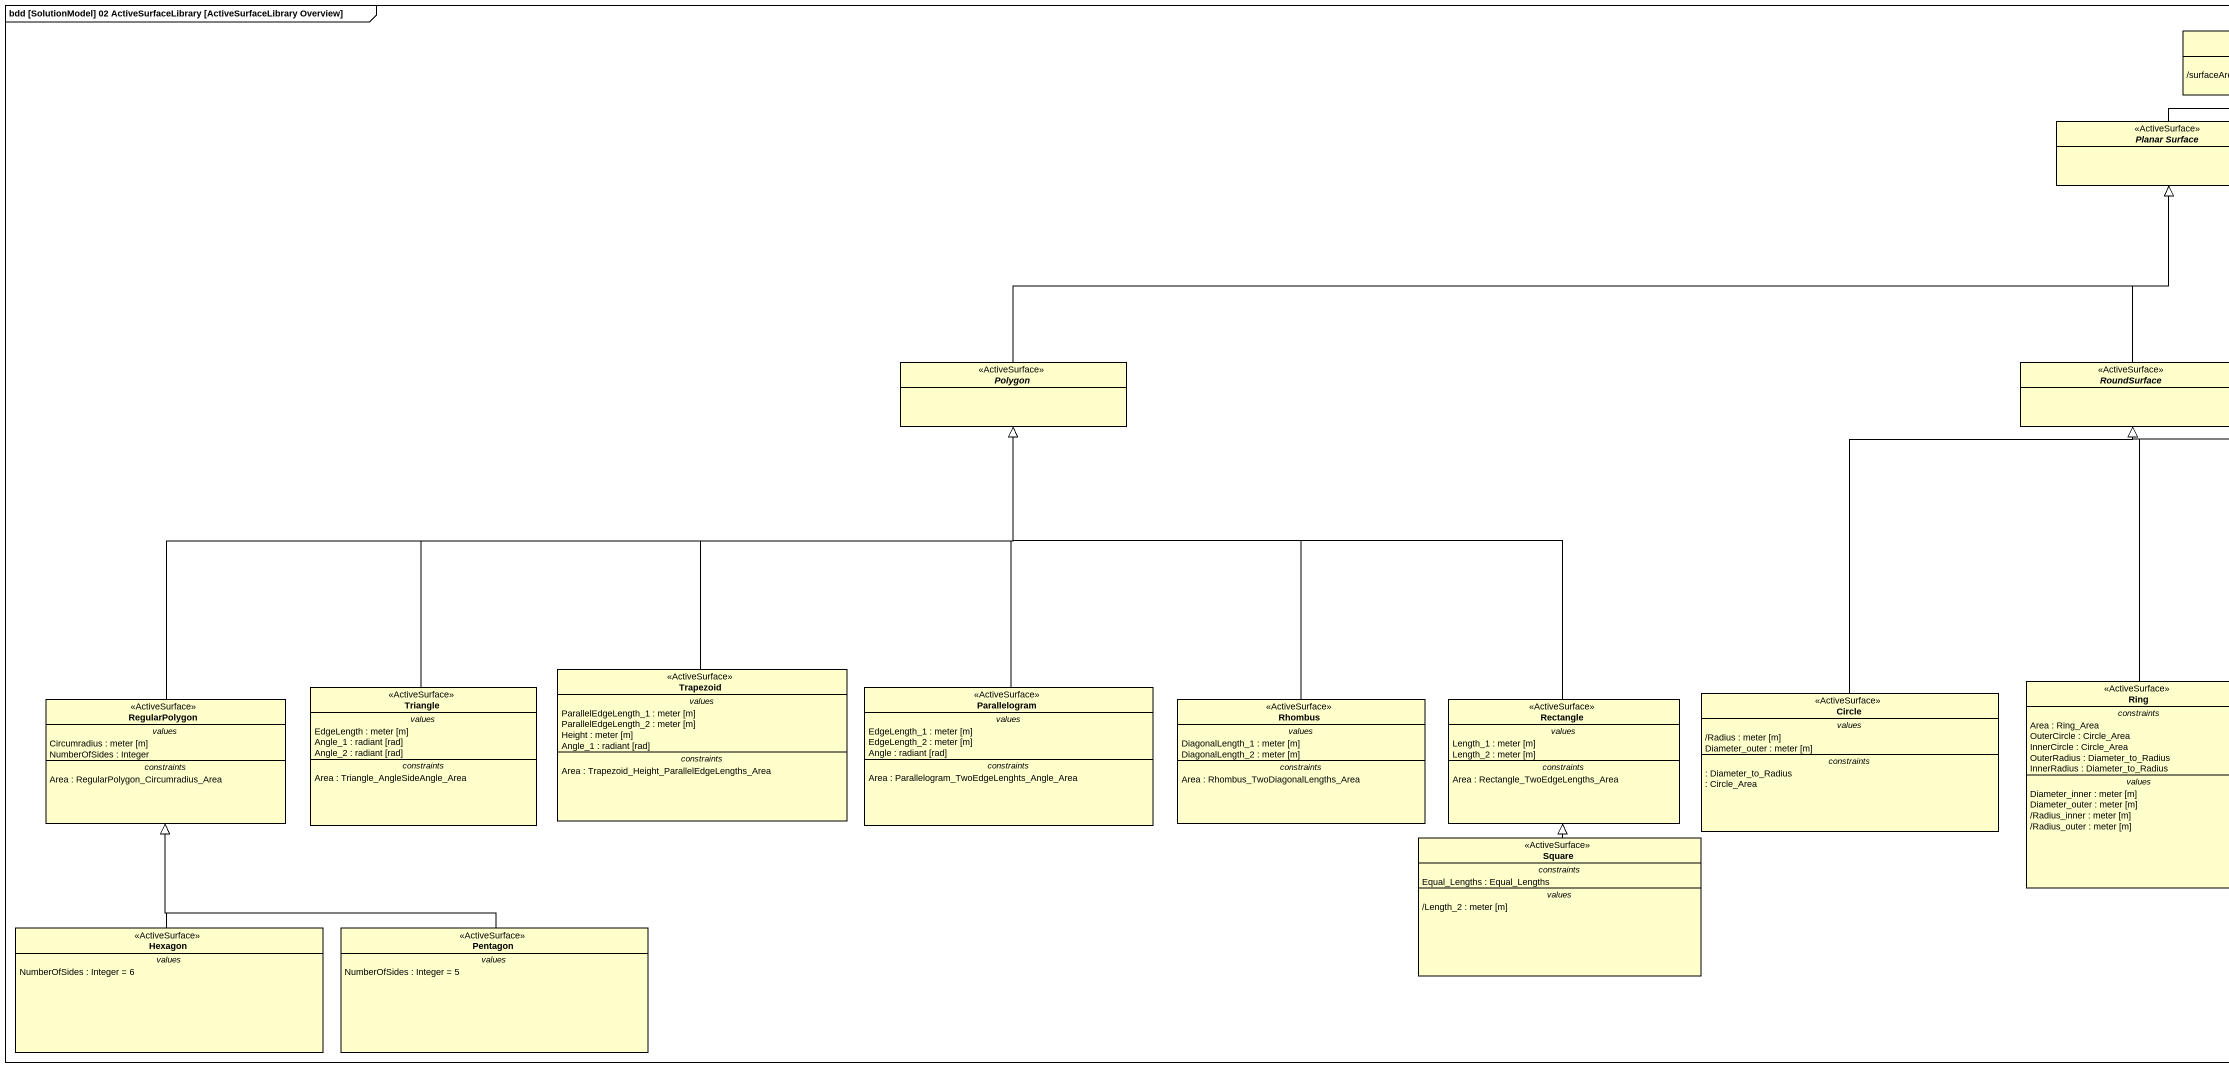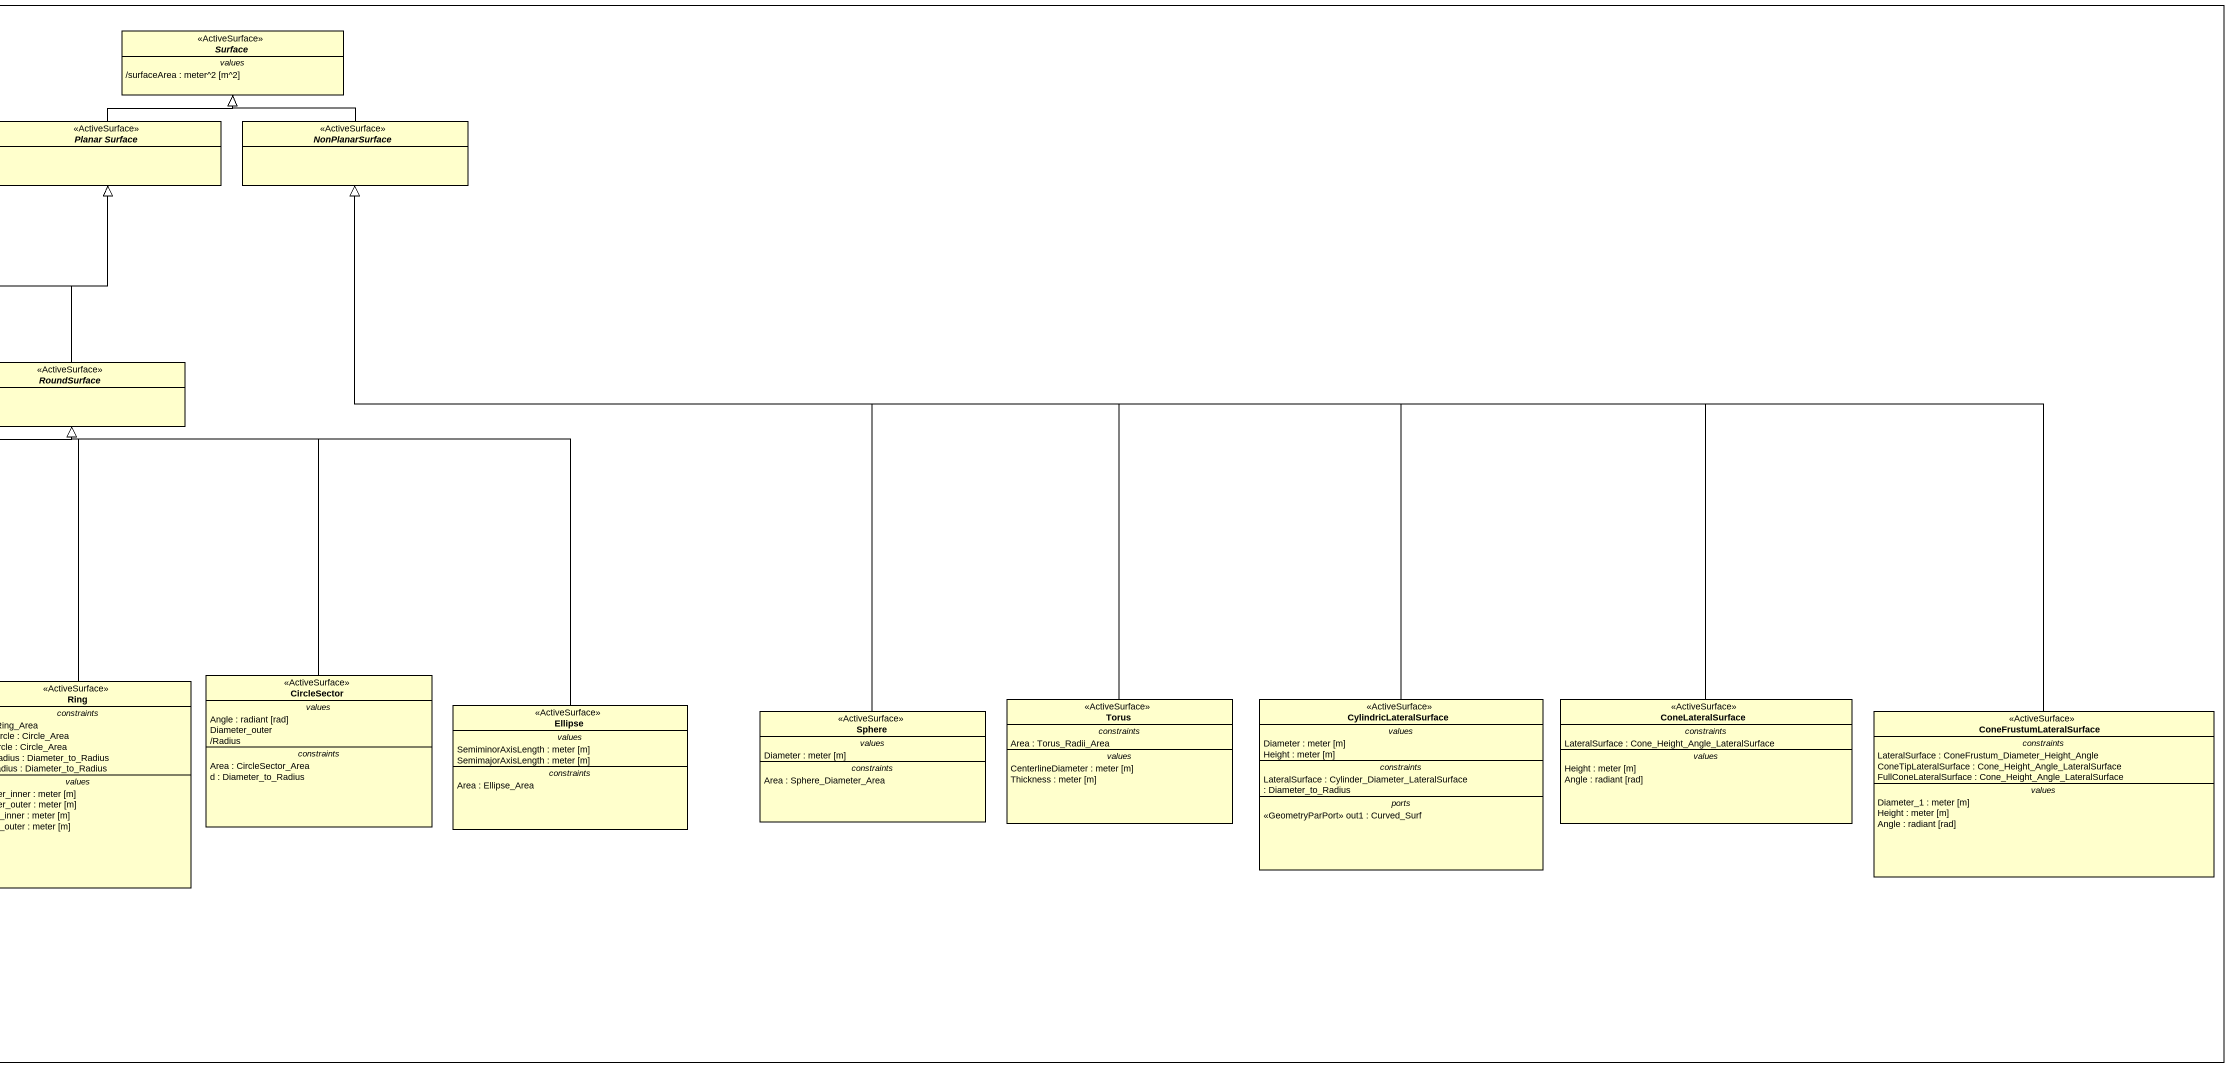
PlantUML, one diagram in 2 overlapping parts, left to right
@startuml
mainframe bdd [SolutionModel] 02 ActiveSurfaceLibrary [ActiveSurfaceLibrary Overview]
hide circle
hide empty members
abstract class Surface <<ActiveSurface>> {
  -- values --
  /surfaceArea : meter^2 [m^2]
}
abstract class "Planar Surface" as Planar_Surface <<ActiveSurface>>
abstract class NonPlanarSurface <<ActiveSurface>>
abstract class Polygon <<ActiveSurface>>
abstract class RoundSurface <<ActiveSurface>>
class Triangle <<ActiveSurface>> {
  -- values --
  EdgeLength : meter [m]
  Angle_1 : radiant [rad]
  Angle_2 : radiant [rad]
  -- constraints --
  Area : Triangle_AngleSideAngle_Area
}
class Trapezoid <<ActiveSurface>> {
  -- values --
  ParallelEdgeLength_1 : meter [m]
  ParallelEdgeLength_2 : meter [m]
  Height : meter [m]
  Angle_1 : radiant [rad]
  -- constraints --
  Area : Trapezoid_Height_ParallelEdgeLengths_Area
}
class Parallelogram <<ActiveSurface>> {
  -- values --
  EdgeLength_1 : meter [m]
  EdgeLength_2 : meter [m]
  Angle : radiant [rad]
  -- constraints --
  Area : Parallelogram_TwoEdgeLenghts_Angle_Area
}
class "Circle" as Circle_ <<ActiveSurface>> {
  -- values --
  /Radius : meter [m]
  Diameter_outer : meter [m]
  -- constraints --
  : Diameter_to_Radius
  : Circle_Area
}
class Ring <<ActiveSurface>> {
  -- constraints --
  Area : Ring_Area
  OuterCircle : Circle_Area
  InnerCircle : Circle_Area
  OuterRadius : Diameter_to_Radius
  InnerRadius : Diameter_to_Radius
  -- values --
  Diameter_inner : meter [m]
  Diameter_outer : meter [m]
  /Radius_inner : meter [m]
  /Radius_outer : meter [m]
}
class CircleSector <<ActiveSurface>> {
  -- values --
  Angle : radiant [rad]
  Diameter_outer
  /Radius
  -- constraints --
  Area : CircleSector_Area
  d : Diameter_to_Radius
}
class RegularPolygon <<ActiveSurface>> {
  -- values --
  Circumradius : meter [m]
  NumberOfSides : Integer
  -- constraints --
  Area : RegularPolygon_Circumradius_Area
}
class Rhombus <<ActiveSurface>> {
  -- values --
  DiagonalLength_1 : meter [m]
  DiagonalLength_2 : meter [m]
  -- constraints --
  Area : Rhombus_TwoDiagonalLengths_Area
}
class "Rectangle" as Rectangle_ <<ActiveSurface>> {
  -- values --
  Length_1 : meter [m]
  Length_2 : meter [m]
  -- constraints --
  Area : Rectangle_TwoEdgeLengths_Area
}
class Ellipse <<ActiveSurface>> {
  -- values --
  SemiminorAxisLength : meter [m]
  SemimajorAxisLength : meter [m]
  -- constraints --
  Area : Ellipse_Area
}
class Sphere <<ActiveSurface>> {
  -- values --
  Diameter : meter [m]
  -- constraints --
  Area : Sphere_Diameter_Area
}
class Torus <<ActiveSurface>> {
  -- constraints --
  Area : Torus_Radii_Area
  -- values --
  CenterlineDiameter : meter [m]
  Thickness : meter [m]
}
class CylindricLateralSurface <<ActiveSurface>> {
  -- values --
  Diameter : meter [m]
  Height : meter [m]
  -- constraints --
  LateralSurface : Cylinder_Diameter_LateralSurface
  : Diameter_to_Radius
  -- ports --
  <<GeometryParPort>> out1 : Curved_Surf
}
class ConeLateralSurface <<ActiveSurface>> {
  -- constraints --
  LateralSurface : Cone_Height_Angle_LateralSurface
  -- values --
  Height : meter [m]
  Angle : radiant [rad]
}
class ConeFrustumLateralSurface <<ActiveSurface>> {
  -- constraints --
  LateralSurface : ConeFrustum_Diameter_Height_Angle
  ConeTipLateralSurface : Cone_Height_Angle_LateralSurface
  FullConeLateralSurface : Cone_Height_Angle_LateralSurface
  -- values --
  Diameter_1 : meter [m]
  Height : meter [m]
  Angle : radiant [rad]
}
class Square <<ActiveSurface>> {
  -- constraints --
  Equal_Lengths : Equal_Lengths
  -- values --
  /Length_2 : meter [m]
}
class "Hexagon" as Hexagon_ <<ActiveSurface>> {
  -- values --
  NumberOfSides : Integer = 6
}
class Pentagon <<ActiveSurface>> {
  -- values --
  NumberOfSides : Integer = 5
}
Planar_Surface -up-|> Surface
NonPlanarSurface -up-|> Surface
Polygon -right-|> Planar_Surface
RoundSurface -up-|> Planar_Surface
Triangle -up-|> Polygon
Trapezoid -up-|> Polygon
Parallelogram -up-|> Polygon
Circle_ -up-|> RoundSurface
Ring -up-|> RoundSurface
CircleSector -up-|> RoundSurface
RegularPolygon -right-|> Polygon
Rhombus -up-|> Polygon
Rectangle_ -up-|> Polygon
Ellipse -up-|> RoundSurface
Sphere -up-|> NonPlanarSurface
Torus -up-|> NonPlanarSurface
CylindricLateralSurface -up-|> NonPlanarSurface
ConeLateralSurface -left-|> NonPlanarSurface
ConeFrustumLateralSurface -left-|> NonPlanarSurface
Square -up-|> Rectangle_
Hexagon_ -up-|> RegularPolygon
Pentagon -up-|> RegularPolygon
@enduml
